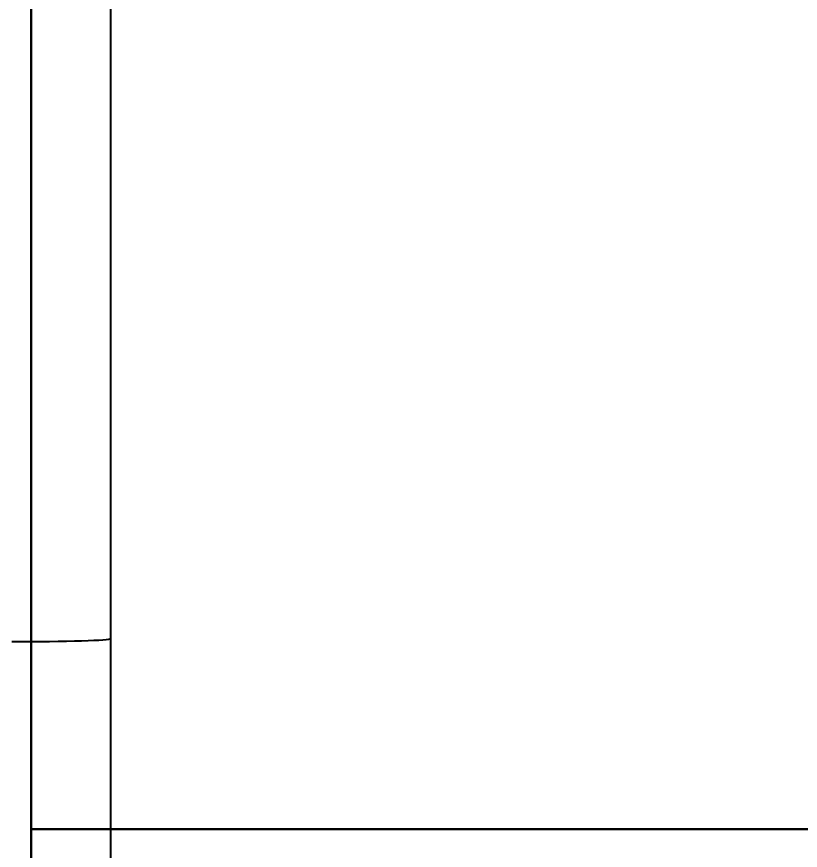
# Model space of a CAD drawing. Header units: millimetres. Extents: x 150209.93 to 150215.05, y 136675.65 to 136679.93.
# Drawn here: x 150211.403 to 150211.5241, y 136677.3883 to 136677.5171 of the extents above; entities that cross this region are included whole.
import ezdxf

# ---------------------------------------------------------------- set-up
doc = ezdxf.new("R2010")
doc.units = ezdxf.units.MM
doc.header["$LTSCALE"] = 0.25
doc.linetypes.add('XKITLINE00', pattern=[0])
doc.layers.add('Wall', color=7, linetype='Continuous')
doc.styles.add('ROMANS', font='romans.shx')
doc.dimstyles.new('MD300', dxfattribs={"dimtxt": 2.5, "dimasz": 2.5, "dimexe": 1, "dimexo": 1, "dimgap": 0.5, "dimtad": 1, "dimdec": 1, "dimlfac": 50, "dimrnd": 0.5, "dimdsep": 46, "dimtxsty": 'ROMANS', "dimcen": 1, "dimclrd": 146, "dimclre": 146, "dimclrt": 30, "dimadec": 1, "dimazin": 2, "dimtfac": 1, "dimtdec": 1, "dimtmove": 0, "dimatfit": 1, "dimfxl": 1, "dimtolj": 1, "dimtzin": 0, "dimlwd": -1, "dimlwe": -1, "dimarcsym": 0})

# ---------------------------------------------------------------- blocks, each defined once
blk = doc.blocks.new('çatıı')
at = {"color": 8, "linetype": 'XKITLINE00'}
for p, q in [((12446.2, 10620.27), (12446.2, 8951.04)), ((12445.83, 8950.81), (12444.73, 8950.59)), ((12445.83, 8950.81), (12444.73, 8950.59)), ((12446.2, 8951.04), (12445.83, 8950.81)), ((12446.2, 8951.04), (12445.83, 8950.81)), ((12446.2, 8951.04), (12446.2, 7286.23)), ((12377.46, 8948.74), (12370, 8948.73)), ((12384.86, 8948.78), (12377.46, 8948.74)), ((12384.86, 8948.78), (12377.46, 8948.75)), ((12392.12, 8948.83), (12384.86, 8948.78)), ((12392.12, 8948.83), (12384.86, 8948.78)), ((12399.16, 8948.91), (12392.12, 8948.83)), ((12399.16, 8948.91), (12392.12, 8948.83)), ((12405.92, 8949.01), (12399.16, 8948.91)), ((12405.92, 8949), (12399.16, 8948.91)), ((12412.33, 8949.12), (12405.92, 8949)), ((12412.33, 8949.12), (12405.92, 8949.01)), ((12418.34, 8949.26), (12412.33, 8949.12)), ((12418.34, 8949.26), (12412.33, 8949.12)), ((12423.88, 8949.41), (12418.34, 8949.26)), ((12423.88, 8949.41), (12418.34, 8949.26)), ((12428.9, 8949.58), (12423.88, 8949.41)), ((12428.9, 8949.57), (12423.88, 8949.41)), ((12433.35, 8949.76), (12428.9, 8949.57)), ((12433.35, 8949.76), (12428.9, 8949.58)), ((12437.2, 8949.95), (12433.35, 8949.76)), ((12437.2, 8949.95), (12433.35, 8949.76)), ((12440.39, 8950.16), (12437.2, 8949.95)), ((12440.39, 8950.15), (12437.2, 8949.95)), ((12442.91, 8950.37), (12440.39, 8950.15)), ((12442.91, 8950.37), (12440.39, 8950.16)), ((12444.73, 8950.59), (12442.91, 8950.37))]:
    blk.add_line(p, q, dxfattribs=at)
blk = doc.blocks.new('*D47')
at = {"color": 146, "transparency": 16777216}
for p, q in [((150211.43528, 136678.30996), (150213.47547, 136678.30996)), ((150211.40528, 136677.47488), (150211.40528, 136677.30996)), ((150213.50547, 136677.47488), (150213.50547, 136677.30996))]:
    blk.add_line(p, q, dxfattribs=at)
for points in [[(150211.43528, 136678.31496), (150211.43528, 136678.30496), (150211.40528, 136678.30996)], [(150213.47547, 136678.31496), (150213.47547, 136678.30496), (150213.50547, 136678.30996)]]:
    blk.add_solid(points, dxfattribs=at)
at = {"layer": 'DEFPOINTS', "color": 0, "transparency": 16777216}
for p in [(150211.40528, 136678.47488), (150213.50547, 136678.47488, 0.004), (150213.50547, 136678.30996)]:
    blk.add_point(p, dxfattribs=at)
at = {"color": 30, "transparency": 16777216, "insert": (150212.45537, 136678.33496), "char_height": 0.03, "attachment_point": 5, "style": 'ROMANS'}
blk.add_mtext('\\A1;105', dxfattribs=at)

msp = doc.modelspace()

# ---------------------------------------------------------------- block references
at = {"xscale": 0.0002000170049888334, "yscale": 0.0002000170049888334, "zscale": 0.0002000170049888334}
msp.add_blockref('çatıı', (150208.92807, 136675.63059), dxfattribs=at)

# ---------------------------------------------------------------- dimensions: what is measured, and where the dimension line sits
dim = msp.add_aligned_dim(p1=(150211.40528, 136678.47488), p2=(150213.50547, 136678.47488, 0.004), distance=-0.16491, dimstyle='MD300', override={"dimtxt": 0.03, "dimasz": 0.03, "dimgap": 0.01})
dim.commit()
dim.dimension.update_dxf_attribs({"geometry": '*D47', "text_midpoint": (150212.45537, 136678.33496)})

# ---------------------------------------------------------------- meshes
at = {"layer": 'Wall'}
mesh = msp.add_polyface(dxfattribs=at)
corners = [(150213.50547, 136678.19805), (150213.50547, 136678.19805, 0.004), (150213.50547, 136677.11475), (150213.50547, 136677.11475, 0.004), (150211.40528, 136677.11475), (150211.40528, 136677.11475, 0.004), (150211.40528, 136678.47488), (150211.40528, 136678.47488, 0.004), (150213.50547, 136678.47488), (150213.50547, 136678.47488, 0.004), (150213.50547, 136678.19805), (150213.50547, 136678.19805, 0.004)]
mesh.append_faces([[corners[k] for k in face] for face in [(0, 1, 3, 2), (2, 3, 5, 4), (4, 5, 7, 6), (6, 7, 9, 8), (8, 9, 11, 10)]], dxfattribs={"color": 7})
mesh = msp.add_polyface(dxfattribs=at)
corners = [(150211.40528, 136677.39158), (150211.40528, 136677.39158, 0.004), (150211.73531, 136677.39158), (150211.73531, 136677.39158, 0.004), (150211.73531, 136677.64855), (150211.73531, 136677.64855, 0.004), (150211.76331, 136677.67462), (150211.76331, 136677.67462, 0.004), (150211.78529, 136677.70594), (150211.78529, 136677.70594, 0.004), (150211.80026, 136677.74115), (150211.80026, 136677.74115, 0.004), (150211.80761, 136677.7787), (150211.80761, 136677.7787, 0.004), (150211.80696, 136677.81695), (150211.80696, 136677.81695, 0.004), (150211.79841, 136677.85425), (150211.79841, 136677.85425, 0.004), (150211.78226, 136677.88894), (150211.78226, 136677.88894, 0.004), (150211.75926, 136677.91951), (150211.75926, 136677.91951, 0.004), (150211.73531, 136677.94108), (150211.73531, 136677.94108, 0.004), (150211.73531, 136678.19805), (150211.73531, 136678.19805, 0.004), (150211.40528, 136678.19805), (150211.40528, 136678.19805, 0.004)]
mesh.append_faces([[corners[k] for k in face] for face in [(0, 1, 3, 2), (2, 3, 5, 4), (4, 5, 7, 6), (6, 7, 9, 8), (8, 9, 11, 10), (10, 11, 13, 12), (12, 13, 15, 14), (14, 15, 17, 16), (16, 17, 19, 18), (18, 19, 21, 20), (20, 21, 23, 22), (22, 23, 25, 24), (24, 25, 27, 26)]], dxfattribs={"color": 7})

doc.saveas('drawing.dxf')
